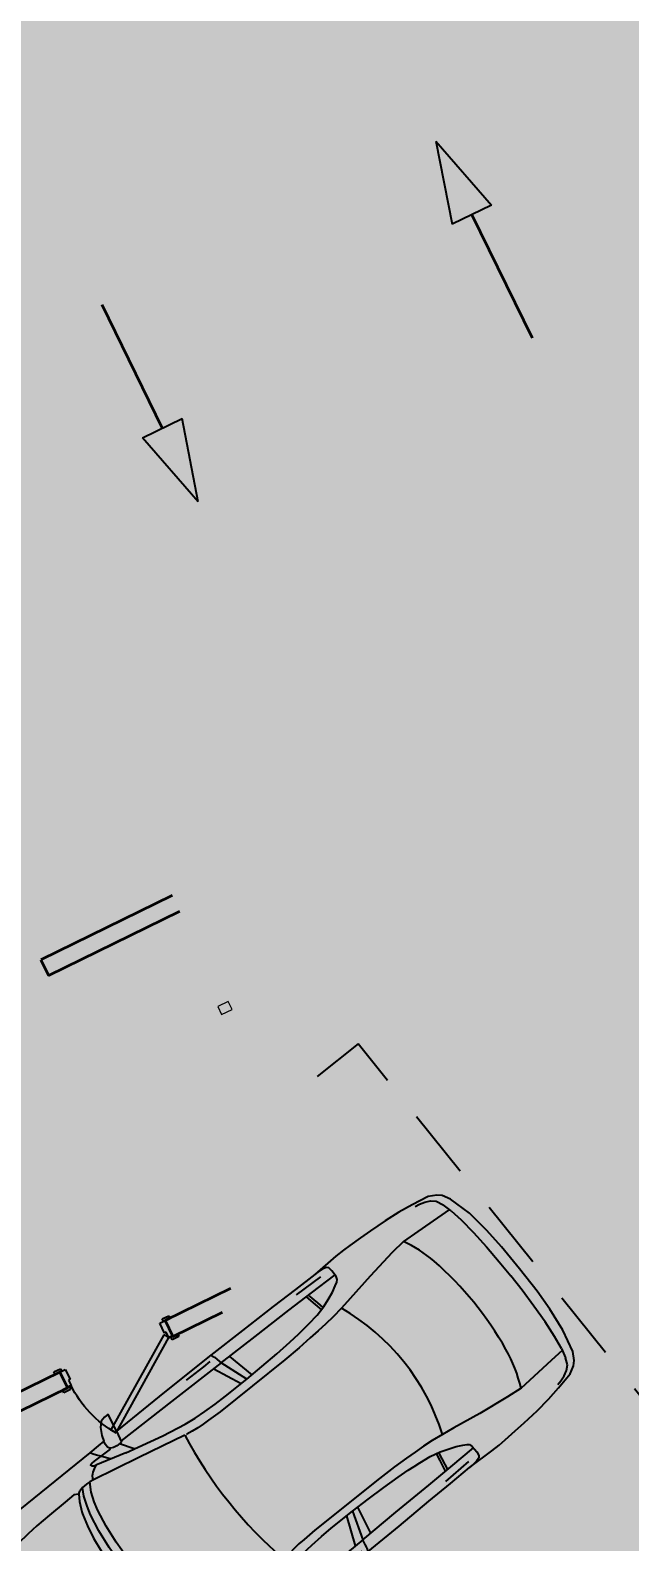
# Model space of a CAD drawing. Header units: metres. Extents: x 7511783 to 7512372, y 4692307 to 4692611.
# Drawn here: x 7511930.36 to 7511934.46, y 4692382.78 to 4692393.1 of the extents above; entities that cross this region are included whole.
import ezdxf

# ---------------------------------------------------------------- set-up
doc = ezdxf.new("R2010")
doc.units = ezdxf.units.M
doc.linetypes.add('Long Dashed', pattern=[793.7499761581423, 476.2499928474427, -317.4999833106997])
for name, color, linetype, lineweight, true_color in [('A - Fill Zone_Pen_No__102', 7, 'Continuous', 0, 0xcccccc), ('A - Fill Zone_Pen_No__176', 7, 'Continuous', 0, 0x93a0c6), ('A - Muret_Pen_No__102', 7, 'Continuous', 0, 0xcccccc), ('A -Polyline_Pen_No__48', 7, 'Continuous', 0, 0xa80f02), ('A -Polyline_Pen_No__8', 7, 'Continuous', 0, 0xa80f02)]:
    doc.layers.add(name, color=color, linetype=linetype, lineweight=lineweight, true_color=true_color)
for name, color, linetype, lineweight in [('A - Muret', 7, 'Continuous', 0), ('A - Muret_Pen_No__7', 7, 'Continuous', 0), ('A - Shtyllat', 7, 'Continuous', 0), ('A - Shtyllat_Pen_No__1', 7, 'Continuous', 0), ('A -Polyline', 7, 'Continuous', 0), ('A -Polyline_Pen_No__42', 8, 'Continuous', 0), ('ARCHICAD Doors_Pen_No__42', 8, 'Continuous', 0), ('bodrum 1 garazhat projekt', 7, 'Continuous', 0), ('garazhat-netw-amiri - b1', 20, 'Continuous', 0), ('Interior - Furniture _Pen_No__42', 8, 'Continuous', 0), ('nr riregjistrim', 1, 'Continuous', 0)]:
    doc.layers.add(name, color=color, linetype=linetype, lineweight=lineweight)
doc.styles.get("Standard").update_dxf_attribs({"font": 'arial.ttf'})

# ---------------------------------------------------------------- blocks, each defined once
blk = doc.blocks.new('Door 22')
at = {"layer": 'ARCHICAD Doors_Pen_No__42', "color": 8, "linetype": 'Continuous', "lineweight": 25}
for p, q in [((-260.3921784050518, 393.9747868736185), (-237.4491209510099, 426.7408686451782)), ((-237.4491209510099, 426.7408686451782), (371.9999999999999, 0)), ((349.0569425459581, -32.76608177155968), (-260.3921784050518, 393.9747868736185)), ((-387, 23.99999999999998), (-437, 23.99999999999998)), ((-437, 23.99999999999998), (-437, 4.99999999999999)), ((-437, 4.99999999999999), (-387, 4.99999999999999)), ((-400, 4.99999999999999), (-437.0000000000001, 4.99999999999999)), ((-400, 4.99999999999999), (-437.0000000000001, 4.99999999999999)), ((-375, 4.99999999999999), (-400, 4.99999999999999)), ((-400, 4.99999999999999), (-400, 0)), ((-400, 0), (-400, 4.99999999999999)), ((-400, 0), (-400, 4.99999999999999)), ((-400, 0), (-375, 0)), ((-372.0000000000001, 0), (-400, 0)), ((-400, 0), (-400, -115)), ((-400, -115), (-400, 0)), ((-400, -115), (-400, 0)), ((-387, 4.99999999999999), (-387, 23.99999999999998)), ((-375, 0), (-375, 4.99999999999999)), ((-372.0000000000001, -40), (-372.0000000000001, 0)), ((371.9999999999999, 0), (349.0569425459581, -32.76608177155968)), ((400, 0), (372.0000000000001, 0)), ((372.0000000000001, 0), (372.0000000000001, -40)), ((400, 4.99999999999999), (375, 4.99999999999999)), ((375, 4.99999999999999), (375, 0)), ((375, 0), (400, 0)), ((437, 23.99999999999998), (387, 23.99999999999998)), ((387, 23.99999999999998), (387, 4.99999999999999)), ((387, 4.99999999999999), (437, 4.99999999999999)), ((400, 0), (400, 4.99999999999999)), ((400, 0), (400, 4.99999999999999)), ((400, 0), (400, 4.99999999999999)), ((400, 4.99999999999999), (437.0000000000001, 4.99999999999999)), ((400, 4.99999999999999), (437.0000000000001, 4.99999999999999)), ((400, -115), (400, 0)), ((400, -115), (400, 0)), ((400, -115), (400, 0)), ((437, 4.99999999999999), (437, 23.99999999999998)), ((-360.0000000000001, -40), (-372.0000000000001, -40)), ((-360.0000000000001, -115), (-360.0000000000001, -40)), ((372.0000000000001, -40), (360.0000000000001, -40)), ((360.0000000000001, -40), (360.0000000000001, -115)), ((-387, -115), (-437, -115)), ((-437, -115), (-437, -134)), ((-400, -115), (-437.0000000000001, -115)), ((-400, -115), (-437.0000000000001, -115)), ((-437, -134), (-387, -134)), ((-400, -115), (-360.0000000000001, -115)), ((-387, -134), (-387, -115)), ((360.0000000000001, -115), (400, -115)), ((437, -115), (387, -115)), ((387, -115), (387, -134)), ((387, -134), (437, -134)), ((400, -115), (437.0000000000001, -115)), ((400, -115), (437.0000000000001, -115)), ((437, -134), (437, -115))]:
    blk.add_line(p, q, dxfattribs=at)
blk.add_arc((371.9999999999999, 0), 744, 145, 180, dxfattribs=at)
blk = doc.blocks.new('Wall_20', base_point=(999.9999999999982, -16800.83534970144))
at = {"layer": 'A - Muret_Pen_No__102', "linetype": 'Continuous', "lineweight": 0, "true_color": 0xcccccc}
for points in [[(999.9999999999982, -16920.83534970144), (3261.95097811315, -16920.83534970144), (3261.95097811315, -16800.83536996704), (999.9999999999982, -16800.83536996704)], [(4061.950966788256, -16800.83536996704), (4061.950966788256, -16920.83534970144), (4440.000020265594, -16920.83534970144), (4559.999999999995, -16800.83536996704)]]:
    blk.add_hatch(color=254, dxfattribs=at).paths.add_polyline_path(points)
at = {"layer": 'A - Muret_Pen_No__7', "color": 7, "linetype": 'Continuous', "lineweight": 35}
for p, q in [((3261.950970048401, -16800.83534970144), (3224.9509700484, -16800.83534970144)), ((3261.950970048401, -16800.83534970144), (3261.950970048401, -16915.83534970144)), ((4061.950970048401, -16800.83534970144), (4098.950970048401, -16800.83534970144)), ((4061.950970048401, -16800.83534970144), (4061.950970048401, -16915.83534970144)), ((3261.950970048401, -16920.83534970144), (3224.9509700484, -16920.83534970144)), ((3261.950970048401, -16915.83534970144), (3261.950970048401, -16920.83534970144)), ((4061.950970048401, -16915.83534970144), (4061.950970048401, -16920.83534970144)), ((4061.950970048401, -16920.83534970144), (4098.950970048401, -16920.83534970144))]:
    blk.add_line(p, q, dxfattribs=at)
at = {"layer": 'A - Muret_Pen_No__7', "color": 7, "linetype": 'Continuous', "lineweight": 35, "flags": 128}
for points in [[(3261.95097811315, -16800.83534970144), (999.9999999999982, -16800.83534970144)], [(4559.999999999995, -16800.83534970144), (4061.950966788255, -16800.83534970144)], [(999.9999999999982, -16920.83534970144), (3261.950960827786, -16920.83534970144)], [(4061.950977517101, -16920.83534970144), (4439.999999999995, -16920.83534970144)]]:
    blk.add_lwpolyline(points, dxfattribs=at)
at = {"layer": 'ARCHICAD Doors_Pen_No__42', "color": 8, "linetype": 'Continuous', "lineweight": 25, "xscale": -1, "zscale": 1000, "rotation": 180}
blk.add_blockref('Door 22', (3661.950970048401, -16915.83534970144), dxfattribs=at)
blk = doc.blocks.new('Wall_26', base_point=(-600.0000000000014, -11500.83965125988))
at = {"layer": 'A - Muret_Pen_No__102', "linetype": 'Continuous', "lineweight": 0, "true_color": 0xcccccc}
blk.add_hatch(color=254, dxfattribs=at).paths.add_polyline_path([(-600.0000000000014, -11500.83965125988), (-1600.000000000003, -11500.83965125988), (-1600.000000000003, -11620.83965125988), (-600.0000000000014, -11620.83965125988)])
at = {"layer": 'A - Muret_Pen_No__7', "color": 7, "linetype": 'Continuous', "lineweight": 35, "flags": 128}
for points in [[(-600.0000000000014, -11500.83965125988), (-1600.000000000003, -11500.83965125988)], [(-1600.000000000003, -11500.83965125988), (-1600.000000000003, -11620.83965125988)], [(-1600.000000000003, -11620.83965125988), (-600.0000000000014, -11620.83965125988)]]:
    blk.add_lwpolyline(points, dxfattribs=at)
blk = doc.blocks.new('Column_81', base_point=(990.0000000000013, 13829.91603487401))
at = {"layer": 'A - Shtyllat_Pen_No__1', "color": 7, "linetype": 'Continuous', "lineweight": 13, "flags": 128}
blk.add_lwpolyline([(950.0000000000013, 13859.91603487401), (950.0000000000013, 13799.91603487401), (1030.000000000001, 13799.91603487401), (1030.000000000001, 13859.91603487401)], close=True, dxfattribs=at)
blk = doc.blocks.new('Car 05 22')
at = {"layer": 'Interior - Furniture _Pen_No__42', "color": 8, "linetype": 'Continuous', "lineweight": 25}
for p, q in [((1961.117547741, 983.2211582230001), (1928.938242309, 983.2211582230001)), ((1928.938242309, 983.2211582230001), (1957.843908175, 858.0544967500001)), ((1996.903176747, 974.9060932166), (1961.117547741, 983.2211582230001)), ((2026.89661068, 945.007687052), (1996.903176747, 974.9060932166)), ((2054.5732194, 897.577022836), (2026.89661068, 945.007687052)), ((-372.3345973750002, 830.2299334650002), (-483.1389679684001, 817.2581826864)), ((-251.752794228, 841.0437339470001), (-372.3345973750002, 830.2299334650002)), ((-168.2198443133, 844.6061713611999), (-251.752794228, 841.0437339470001)), ((-78.35772569479998, 850.6357850930001), (-168.2198443133, 844.6061713611999)), ((-24.036324899, 852.2918850640001), (-78.35772569479998, 850.6357850930001)), ((40.3182760438, 852.333685063), (-24.036324899, 852.2918850640001)), ((230.8030912739, 845.5192631063), (40.3182760438, 852.333685063)), ((129.0398444, 820.468777931), (138.8862428820001, 832.3883788069999)), ((138.8862428820001, 832.3883788069999), (165.168377873, 840.2758852750001)), ((165.168377873, 840.2758852750001), (194.733578306, 844.324685204)), ((194.733578306, 844.324685204), (230.803091274, 845.519263106)), ((400.0158099590001, 847.5968063790001), (230.8030912739, 845.5192631063)), ((590.7241636140001, 851.6786068920002), (400.0158099590001, 847.5968063790001)), ((856.5325990199999, 856.1697074550001), (590.7241636140001, 851.6786068920002)), ((1129.8609284, 858.5331077519999), (856.5325990199999, 856.1697074550001)), ((1119.51383092, 833.267204581), (1115.14443198, 808.9482015290001)), ((1120.16623076, 836.3248049650001), (1119.51383092, 833.267204581)), ((1120.69723063, 838.160005195), (1120.16623076, 836.3248049650001)), ((1129.8609284, 858.5331077519999), (1120.69723063, 838.160005195)), ((1536.1071561, 860.3802508980001), (1129.8609284, 858.5331077519999)), ((1162.63563846, 830.4777734580001), (1220.13025657, 829.0713745190002)), ((1220.13025657, 829.0713745190002), (1369.65750367, 831.4890726950001)), ((1957.843908175, 858.0544967500001), (1536.1071561, 860.3802508980001)), ((1957.84390817, 858.0544967500001), (1977.22141076, 777.427813481)), ((2067.91700908, 857.6794056350002), (2054.5732194, 897.577022836)), ((2119.91703998, 857.4374531180001), (2067.91700908, 857.6794056350002)), ((2075.28112592, 835.6608695470001), (2067.91700908, 857.6794056350002)), ((2075.2191259, 809.398389361), (2075.28112592, 835.6608695470001)), ((2193.165590015, 856.4504063259001), (2119.91703998, 857.4374531180001)), ((2166.81146925, 813.8145374840001), (2182.27381684, 834.0818412380002)), ((2182.27381684, 834.0818412380002), (2193.16559002, 856.4504063260001)), ((2808.01466132, 852.5547640039999), (2193.165590015, 856.4504063259001)), ((2855.7113639, 852.6327640009999), (2808.01466132, 852.5547640039999)), ((2808.01466132, 852.5547640039999), (2876.86636504, 843.3172643940001)), ((2891.44016583, 852.528764005), (2855.7113639, 852.6327640009999)), ((2876.86636504, 843.3172643940001), (2954.16376923, 813.731165643)), ((2922.51356751, 852.0343640259999), (2891.44016583, 852.528764005)), ((2904.11849592, 832.8863289209999), (2905.06820589, 832.837990116)), ((2945.17226874, 849.4061641369999), (2922.51356751, 852.0343640259999)), ((2989.61447115, 839.6482645490003), (2945.17226874, 849.4061641369999)), ((3013.55027244, 833.064864827), (2989.61447115, 839.6482645490003)), ((3154.26138006, 782.5577669589999), (3013.55027244, 833.064864827)), ((-757.6903274910002, 747.022066986), (-784.8200333720001, 721.8124613509999)), ((-706.3378894982, 775.7872218095), (-757.6903274910002, 747.022066986)), ((-701.0941271610001, 743.2591195180001), (-729.425104913, 716.3992494200002)), ((-585.227090103, 801.027979058), (-706.3378894982, 775.7872218095)), ((-664.8727541800001, 760.961322365), (-701.0941271610001, 743.2591195180001)), ((-626.571782751, 772.4860242179999), (-664.8727541800001, 760.961322365)), ((-594.8871138119998, 778.489558035), (-626.571782751, 772.4860242179999)), ((-483.1389679684001, 817.2581826864), (-585.227090103, 801.027979058)), ((124.560977278, 791.396786131), (129.0398444, 820.468777931)), ((125.693926866, 743.8968737240001), (124.560977278, 791.396786131)), ((327.3887276080001, 761.9208956260001), (125.394377448, 756.455747737)), ((132.4291391170001, 722.8048827370001), (125.693926866, 743.8968737240001)), ((146.670770152, 710.6062742990001), (132.4291391170001, 722.8048827370001)), ((210.873013229, 809.231738788), (418.0703055720001, 816.1926024380002)), ((521.950780327, 764.672895972), (327.3887276080001, 761.9208956260001)), ((355.2943663540001, 762.315609428), (339.1227247570001, 683.1192857359999)), ((373.4006373970001, 762.571715197), (357.2289958010001, 683.375391506)), ((813.6270094460001, 769.327996556), (521.950780327, 764.672895972)), ((1108.59023357, 773.98329714), (813.6270094460001, 769.327996556)), ((1036.25651944, 772.8416796290002), (996.5002997029999, 578.7916468290002)), ((1041.96657906, 578.0240872360001), (1107.56627095, 773.967136299)), ((1173.32542975, 774.8950612010001), (1090.33970038, 577.8925306800002)), ((1115.14443198, 808.9482015290001), (1108.59023357, 773.98329714)), ((1108.59023357, 773.98329714), (1537.61805657, 780.0259473990001)), ((1537.61805657, 780.0256115210001), (1974.99295641, 786.0764425990001)), ((1939.15395607, 686.22492547), (1995.917261, 777.427813481)), ((1977.22141076, 777.427813481), (2019.59119012, 777.427813481)), ((2000.39650233, 701.5917706940002), (2213.53100788, 762.9814866290001)), ((2019.59119012, 777.427813481), (2044.48611622, 783.069509224)), ((2044.48611622, 783.069509224), (2063.35562216, 792.2740022800001)), ((2063.35562216, 792.2740022800001), (2070.42572439, 799.8521965630001)), ((2068.68333559, 787.696981005), (2065.39356605, 794.4584027669999)), ((2068.68333559, 787.696981005), (2148.02030692, 790.4828861469999)), ((2070.42572439, 799.8521965630001), (2075.2191259, 809.398389361)), ((2106.51930118, 732.1586113790001), (2148.02030692, 790.4828861469999)), ((2148.02030692, 790.4828861469999), (2166.81146925, 813.8145374840001)), ((2148.02030692, 790.4828861469999), (2205.61920777, 792.204186117)), ((2205.61920777, 792.204186117), (2227.21980808, 791.0038861380001)), ((2226.59190807, 769.8777067159999), (2213.53100788, 762.9814866290001)), ((2213.53100788, 762.9814866290001), (2238.34670825, 752.240186817)), ((2234.36910819, 773.9630864369999), (2226.59190807, 769.8828865080001)), ((2227.21980808, 791.0038861380001), (2232.61990816, 790.0299861550001)), ((2232.61990816, 790.0299861550001), (2237.93539134, 787.287122525)), ((2238.46067648, 776.864360243), (2234.36910819, 773.9630864369999)), ((2240.81890828, 784.0391862600001), (2237.93539134, 787.287122525)), ((2238.34670825, 752.240186817), (2258.53170854, 739.7174870370001)), ((2238.46067648, 776.864360243), (2240.85090828, 780.520986322)), ((2240.85090828, 780.520986322), (2240.81890828, 784.0391862600001)), ((2258.53170854, 739.7174870370001), (2269.0398087, 731.086787188)), ((2269.0398087, 731.086787188), (2278.83550884, 721.9650873480001)), ((2954.16376923, 813.731165643), (3075.78877375, 774.6896785450001)), ((3022.47491973, 758.305686711), (3023.66221975, 762.4851866380001)), ((3024.49924208, 753.7186598590001), (3022.47491973, 758.305686711)), ((3023.66221975, 762.4851866380001), (3034.64521991, 765.0503865930001)), ((3037.91041996, 743.452886971), (3024.49924208, 753.7186598590001)), ((3034.64521991, 765.0503865930001), (3046.93432009, 763.817386614)), ((3050.61522015, 730.6688871950001), (3037.91041996, 743.452886971)), ((3046.93432009, 763.817386614), (3060.9451203, 762.9292866300001)), ((3064.50712035, 714.6457874760001), (3050.61522015, 730.6688871950001)), ((3060.9451203, 762.9292866300001), (3089.85712072, 757.3861867269999)), ((3100.48402088, 763.1120866269999), (3075.78877375, 774.6896785450001)), ((3089.85712072, 757.3861867269999), (3108.43932099, 751.4304868319999)), ((3114.13862108, 753.311186799), (3100.48402088, 763.1120866269999)), ((3108.43932099, 751.4304868319999), (3122.8656212, 746.435986919)), ((3122.8656212, 746.435986919), (3114.13862108, 753.311186799)), ((3170.0706946, 726.5554905960001), (3122.8656212, 746.435986919)), ((3235.883818752, 747.6101556219), (3154.26138006, 782.5577669589999)), ((3211.69204952, 701.0151137130001), (3170.0706946, 726.5554905960001)), ((3269.07948628, 728.3294692490001), (3235.883818752, 747.6101556219)), ((3298.56678787, 705.6390702070001), (3269.07948628, 728.3294692490001)), ((-815.0478655078001, 667.7598955197003), (-855.0523550635, 511.0116477078998)), ((-784.8200333720001, 721.8124613509999), (-815.0478655078001, 667.7598955197003)), ((-768.27197925, 602.2788720830002), (-750.5770825730001, 669.7773949330001)), ((-764.3441764490001, 617.261773195), (-665.7281459970001, 623.9546285630003)), ((-729.425104913, 716.3992494200002), (-750.5770825730001, 669.7773949330001)), ((-665.7281459970001, 623.9546285630003), (-500.877431885, 634.180288886)), ((-500.877431885, 634.180288886), (-383.0238853850001, 641.9613403830001)), ((-383.0238853850001, 641.9613403830001), (-274.2208861730001, 631.3184000780001)), ((-274.2208861730001, 631.3184000780001), (-56.40485420300001, 600.536895199)), ((171.252864179, 696.6287725440002), (146.670770152, 710.6062742990001)), ((212.566754139, 676.5412700230003), (171.252864179, 696.6287725440002)), ((266.3151410770001, 654.566867265), (212.566754139, 676.5412700230003)), ((319.490328155, 636.426864989), (266.3151410770001, 654.566867265)), ((392.7088835140001, 617.8124267930001), (319.490328155, 636.426864989)), ((339.1227247570001, 683.1192857359999), (329.5580559370001, 633.867334886)), ((357.2289958010001, 683.375391506), (346.76505809, 629.492778784)), ((1730.35620914, 633.8338533080002), (1562.00595611, 600.5964783840001)), ((2000.39650233, 701.5917706940002), (1730.35620914, 633.8338533080002)), ((1779.61280153, 581.7538898049999), (1952.84760406, 621.338789111)), ((1952.84760406, 621.338789111), (2122.04550654, 659.9572884350001)), ((2122.04550654, 659.9572884350001), (2293.79610906, 697.650987774)), ((2278.83550884, 721.9650873480001), (2293.79610906, 697.650987774)), ((2293.79610906, 697.650987774), (2317.1870094, 700.7385877199999)), ((2293.79610906, 697.6386630720001), (2293.79610906, 697.650987774)), ((2317.1870094, 700.7385877199999), (2345.74280982, 702.7498876850002)), ((2355.13419975, 639.912801441), (2317.1870094, 700.7385877199999)), ((2345.74280982, 702.7498876850002), (2378.92931031, 702.0184876970001)), ((2379.77420337, 575.387091212), (2355.13301598, 639.9159014410001)), ((2410.10490185, 649.1086815510001), (2378.92931031, 702.0184876970001)), ((2378.92931031, 702.0184876970001), (2410.57231077, 694.202887834)), ((2436.02871163, 583.2244924540001), (2410.10490185, 649.1086815510001)), ((2410.57231077, 694.202887834), (2410.58631694, 694.1782473540002)), ((2428.73881104, 681.706188053), (2410.57231077, 694.202887834)), ((2428.73881104, 681.706188053), (2457.25830016, 700.0355353230001)), ((2428.77597173, 681.7007453250001), (2428.73881104, 681.706188053)), ((2428.77597173, 681.7007453250001), (2456.66545813, 639.8418234830003)), ((2456.66545813, 639.8418234830003), (2487.23639187, 574.2621729599999)), ((2457.25830016, 700.0355353230001), (2535.4819126, 697.9905877680001)), ((2535.4226126, 697.9916562040003), (2673.21491462, 695.5089878119999)), ((2535.46586986, 697.9894090810001), (2535.4819126, 697.988971943)), ((2673.21491462, 695.5089878119999), (2787.200816290001, 691.4809878819999)), ((2787.200816290001, 691.4809878819999), (2868.41581748, 687.223087957)), ((2868.39588233, 687.2248867100001), (2959.72331881, 678.984388101)), ((2959.72331881, 678.984388101), (2868.41581748, 687.1969879569999)), ((2959.72331881, 678.984388101), (3047.2313201, 666.2002883250001)), ((3047.20992906, 666.2041971140002), (3100.00912087, 656.556188494)), ((3076.97452053, 697.807687771), (3064.50712035, 714.6457874760001)), ((3100.00912087, 656.556188494), (3076.97452053, 697.807687771)), ((3152.92075342, 553.873393456), (3100.00912087, 656.556188494)), ((3254.25934432, 663.1775183300001), (3211.69204952, 701.0151137130001)), ((3301.86726379, 602.8090087200001), (3254.25934432, 663.1775183300001)), ((3337.33388997, 663.380671991), (3298.56678787, 705.6390702070001)), ((3374.49419199, 603.583974516), (3337.33388997, 663.380671991)), ((-768.27197925, 602.2788720830002), (-782.764796709, 510.0106247469999)), ((-56.40485420300001, 600.536895199), (145.941775497, 566.5900898169999)), ((145.941775497, 566.5900898169999), (233.261172115, 552.312592089)), ((233.261172115, 552.312592089), (315.3092800730001, 541.359190513)), ((315.2936019620001, 541.3606176840001), (384.2945810830001, 535.0794906230002)), ((384.2815104790001, 535.0803623180001), (454.174320738, 530.4191213629999)), ((474.8166917820001, 607.105387857), (392.7088835140001, 617.8124267930001)), ((454.170282107, 530.4193907049998), (526.242583163, 526.2868907769998)), ((521.3449804749999, 601.6186871690002), (474.8166917820001, 607.105387857)), ((569.993568652, 596.838186569), (521.3449804749999, 601.6186871690002)), ((526.2331313149999, 526.287307384), (627.7018846490002, 521.814890855)), ((652.59274858, 590.9845858339999), (569.993568652, 596.838186569)), ((627.6985462070002, 521.8149872519999), (756.75876515, 518.0884218199999)), ((772.8388193580001, 584.9903850819999), (652.59274858, 590.9845858339999)), ((756.75876515, 518.0884218199999), (1322.62824821, 518.052230308)), ((907.266686691, 580.298084493), (772.8388193580001, 584.9903850819999)), ((1041.96657906, 578.0240872360001), (907.266686691, 580.298084493)), ((1227.79815085, 577.518695794), (1041.96657906, 578.0240872360001)), ((1316.09897866, 580.475793563), (1227.79815085, 577.518695794)), ((1403.02450604, 584.4121905939999), (1316.09897866, 580.475793563)), ((1322.62824821, 518.052230308), (1420.49779626, 521.6528908580001)), ((1483.8761315, 590.1361862749999), (1403.02450604, 584.4121905939999)), ((1420.49066257, 521.652523245), (1466.64156934, 524.030772681)), ((1466.62639694, 524.029990817), (1510.87647584, 527.594696836)), ((1562.00595611, 600.5964783840001), (1483.8761315, 590.1361862749999)), ((1510.85529759, 527.5929907539999), (1554.25309822, 533.0576906580002)), ((1554.25309822, 533.0576906580002), (1596.82961355, 540.969674969)), ((1597.28918852, 541.1774857889999), (1596.65116701, 540.8889849259999)), ((1610.72419049, 544.0665862469999), (1779.61280153, 581.7538898049999)), ((2397.33410595, 514.2584815219999), (2379.77250853, 575.3929912130001)), ((2453.63941421, 521.616582688), (2436.02871163, 583.2244924540001)), ((2477.61661773, 401.0764635800001), (2453.63941421, 521.616582688)), ((2487.23639187, 574.2621729599999), (2491.79934275, 562.0052962960002)), ((2491.79994982, 562.0052962960002), (2517.90263133, 477.034766618)), ((3189.62073735, 475.569766106), (3152.92075342, 553.873393456)), ((3301.86726379, 602.8090087200001), (3346.01551313, 501.42179807)), ((3418.40079436, 512.743978351), (3374.49419199, 603.583974516)), ((-855.0523550635, 511.0116477078998), (-874.6778528530002, 344.9579771100001)), ((-782.7621654889999, 510.0273763590001), (-794.5333543099999, 390.6265818930001)), ((2419.31580918, 395.73626267), (2397.33316008, 514.2635815229999)), ((2517.90263133, 477.034766618), (2537.54372273, 384.081034151)), ((3199.39883308, 466.7584630290001), (3189.62073735, 475.569766106)), ((3220.69886845, 454.3885401880001), (3199.39883308, 466.7584630290001)), ((3256.10680826, 439.241753418), (3220.67662376, 454.401458713)), ((3288.39019413, 425.101248479), (3256.10680826, 439.241753418)), ((3319.36158057, 408.4128426500001), (3288.39019413, 425.101248479)), ((3346.01551313, 501.42179807), (3374.29746586, 419.557472908)), ((3391.09039087, 344.247647689), (3374.29746586, 419.557472908)), ((3457.47689648, 393.098483403), (3418.40079436, 512.743978351)), ((-874.6778528530002, 344.9579771100001), (-882.9440546450002, 194.680643518)), ((-794.5333543099999, 390.6265818930001), (-802.432846809, 258.715288008)), ((2433.73206705, 266.091642182), (2419.31580918, 395.73626267)), ((2493.88922012, 269.050242651), (2477.61661773, 401.0764635800001)), ((2537.54372273, 384.081034151), (2551.45611664, 285.6281997640001)), ((3353.46269085, 384.251283776), (3319.36158057, 408.4128426500001)), ((3321.23357975, 370.497229407), (3320.99727986, 362.132926485)), ((3320.99727986, 362.132926485), (3338.31527228, 276.8564967000001)), ((3324.65427826, 377.297531782), (3321.23357975, 370.497229407)), ((3328.30797666, 379.591332583), (3324.65427826, 377.297531782)), ((3338.46837221, 379.452332535), (3328.30797666, 379.591332583)), ((3363.6407612, 357.8117249760001), (3338.46837221, 379.452332535)), ((3377.18239213, 359.973484801), (3353.46269085, 384.251283776)), ((3396.66521323, 315.8049103040001), (3363.6407612, 357.8117249760001)), ((3391.09039087, 344.247647689), (3377.18239213, 359.973484801)), ((3408.0703938, 289.3779877820002), (3396.66521323, 315.8049103040001)), ((3468.34279707, 330.9338860280001), (3457.47689648, 393.098483403)), ((3474.4914974, 263.721088865), (3468.34279707, 330.9338860280001)), ((-802.432846809, 258.715288008), (-806.813142649, 124.936494209)), ((2441.61713002, 131.955220918), (2433.73181129, 266.093942182)), ((2503.10292147, 133.173421111), (2493.88922012, 269.050242651)), ((2551.45611664, 285.6281997640001), (2559.71041303, 193.693567653)), ((3338.31527228, 276.8564967000001), (3351.88296634, 172.661960307)), ((3408.0703938, 289.3779877820002), (3413.77629411, 267.259988716)), ((3413.77548775, 267.2641933500001), (3418.45445829, 242.866384828)), ((3418.45219437, 242.878189745), (3424.04489467, 200.723791525)), ((3478.33319761, 199.9171915590001), (3474.4914974, 263.721088865)), ((-882.9440546450002, 194.680643518), (-885.376707689, 0)), ((-806.813142649, 124.936494209), (-808.0470753050001, 0)), ((2444.0197128, -0.02730000432770001), (2441.61701245, 131.957220918)), ((2506.01959488, -3.859767548100002e-13), (2503.10292147, 133.173421111)), ((2559.71041303, 193.693567653), (2564.38081099, 101.185635342)), ((3351.88296634, 172.661960307), (3358.34376351, 75.87012649980001)), ((3424.04489467, 200.723791525), (3427.72848251, 152.023715234)), ((3432.36383112, 39.98011396419999), (3427.72848251, 152.023715234)), ((3479.35651311, 164.9481933352), (3478.33319761, 199.9171915590001)), ((3489.51959821, 164.9481933352), (3479.35651311, 164.9481933352)), ((3489.51959821, -164.9481933352), (3489.51959821, 164.9481933352)), ((-885.376707689, 0), (-882.9440546450002, -194.680643518)), ((-806.813142649, -124.936494209), (-808.0470753050001, 1.476718538480001e-13)), ((2444.0197128, 0.02730000432710001), (2441.61701245, -131.957220918)), ((2564.38081099, 101.185635342), (2566.01761027, -0.006100002130650002)), ((2564.38081099, -101.185635342), (2566.01761027, 0.006100002129970001)), ((3353.95786543, 27.8932505984), (3358.34376351, 75.87012649980001)), ((3353.95786543, 27.8932505984), (3353.95786543, -0.7649002671629999)), ((3353.95786543, -27.8932505984), (3353.95786543, 0.7649002671619999)), ((3370.89075802, 11.7411041009), (3370.32315827, -0.7649002671629999)), ((3370.89075802, -11.7411041009), (3370.32315827, 0.7649002671619999)), ((3372.49235732, 23.6550082622), (3370.89075802, 11.7411041009)), ((3376.26728506, 38.993950924), (3372.49235732, 23.6550082622)), ((3381.98685317, 46.5714162664), (3376.26728506, 38.993950924)), ((3386.21005132, 48.3522168884), (3381.98685317, 46.5714162664)), ((3386.21005132, 48.3522168884), (3394.28954778, 48.3522168884)), ((3398.51284593, 46.5714162664), (3394.28954778, 48.3522168884)), ((3404.23226311, 38.99375151340001), (3398.51284593, 46.5714162664)), ((3404.23226311, 38.99375151340001), (3408.00714178, 23.6550082622)), ((3408.00714178, 23.6550082622), (3409.76654101, 8.055102813469999)), ((3409.76654101, 8.055102813469999), (3409.76654101, -4.961309141290002e-13)), ((3431.76949509, 57.3729975776), (3431.76949509, 56.7710829698)), ((3432.04453126, -0.0109000038072), (3432.36383112, 39.98011396419999)), ((3432.04453126, 0.0109000038063), (3432.36383112, -39.98011396419999)), ((2506.01959488, -2.780368116010001e-13), (2503.10292147, -133.173421111)), ((2559.71041303, -193.693567653), (2564.38081099, -101.185635342)), ((3351.88296634, -172.661960307), (3358.34376351, -75.87012649980001)), ((3353.95786543, -27.8932505984), (3358.34376351, -75.87012649980001)), ((3372.49235732, -23.6550082622), (3370.89075802, -11.7411041009)), ((3376.26728506, -38.993950924), (3372.49235732, -23.6550082622)), ((3381.98685317, -46.5714162664), (3376.26728506, -38.993950924)), ((3386.21005132, -48.3522168884), (3381.98685317, -46.5714162664)), ((3386.21005132, -48.3522168884), (3394.28954778, -48.3522168884)), ((3398.51284593, -46.5714162664), (3394.28954778, -48.3522168884)), ((3404.23226311, -38.99375151340001), (3398.51284593, -46.5714162664)), ((3404.23226311, -38.99375151340001), (3408.00714178, -23.6550082622)), ((3408.00714178, -23.6550082622), (3409.76654101, -8.055102813469999)), ((3409.76654101, -8.055102813469999), (3409.76654101, -3.892295027780001e-13)), ((3432.36383112, -39.98011396419999), (3427.72848251, -152.023715234)), ((3431.76949509, -57.3729975776), (3431.76949509, -56.7710829698)), ((-882.9440546450002, -194.680643518), (-874.6778528530002, -344.9579771100001)), ((-802.432846809, -258.715288008), (-806.813142649, -124.936494209)), ((2441.61713002, -131.955220918), (2433.73181129, -266.093942182)), ((2503.10292147, -133.173421111), (2493.88922012, -269.050242651)), ((2551.45611664, -285.6281997640001), (2559.71041303, -193.693567653)), ((3338.31527228, -276.8564967000001), (3351.88296634, -172.661960307)), ((3418.45219437, -242.878189745), (3424.04489467, -200.723791525)), ((3424.04489467, -200.723791525), (3427.72848251, -152.023715234)), ((3474.4914974, -263.721088865), (3478.33319761, -199.9171915590001)), ((3478.33319761, -199.9171915590001), (3479.35651311, -164.9481933352)), ((3479.35651311, -164.9481933352), (3489.51959821, -164.9481933352)), ((-794.5333543099999, -390.6265818930001), (-802.432846809, -258.715288008)), ((2433.73206705, -266.091642182), (2419.31580918, -395.73626267)), ((2493.88922012, -269.050242651), (2477.61661773, -401.0764635800001)), ((2537.54372273, -384.081034151), (2551.45611664, -285.6281997640001)), ((3320.99727986, -362.132926485), (3338.31527228, -276.8564967000001)), ((3408.0703938, -289.3779877820002), (3396.66521323, -315.8049103040001)), ((3408.0703938, -289.3779877820002), (3413.77629411, -267.259988716)), ((3413.77548775, -267.2641933500001), (3418.45445829, -242.866384828)), ((3468.34279707, -330.9338860280001), (3474.4914974, -263.721088865)), ((-874.6778528530002, -344.9579771100001), (-855.0523550635, -511.0116477078998)), ((-782.7621654889999, -510.0273763590001), (-794.5333543099999, -390.6265818930001)), ((2419.31580918, -395.73626267), (2397.33316008, -514.2635815229999)), ((2477.61661773, -401.0764635800001), (2453.63941421, -521.616582688)), ((2517.90263133, -477.034766618), (2537.54372273, -384.081034151)), ((3319.36158057, -408.4128426500001), (3288.39019413, -425.101248479)), ((3353.46269085, -384.251283776), (3319.36158057, -408.4128426500001)), ((3321.23357975, -370.497229407), (3320.99727986, -362.132926485)), ((3324.65427826, -377.297531782), (3321.23357975, -370.497229407)), ((3328.30797666, -379.591332583), (3324.65427826, -377.297531782)), ((3338.46837221, -379.452332535), (3328.30797666, -379.591332583)), ((3363.6407612, -357.8117249760001), (3338.46837221, -379.452332535)), ((3377.18239213, -359.973484801), (3353.46269085, -384.251283776)), ((3396.66521323, -315.8049103040001), (3363.6407612, -357.8117249760001)), ((3391.09039087, -344.247647689), (3374.29746586, -419.557472908)), ((3391.09039087, -344.247647689), (3377.18239213, -359.973484801)), ((3418.40079436, -512.743978351), (3457.47689648, -393.098483403)), ((3457.47689648, -393.098483403), (3468.34279707, -330.9338860280001)), ((-855.0523550635, -511.0116477078998), (-815.0478655078001, -667.7598955197003)), ((-768.27197925, -602.2788720830002), (-782.764796709, -510.0106247469999)), ((2397.33410595, -514.2584815219999), (2379.77250853, -575.3929912130001)), ((2491.79994982, -562.0052962960002), (2517.90263133, -477.034766618)), ((3189.62073735, -475.569766106), (3152.92075342, -553.873393456)), ((3199.39883308, -466.7584630290001), (3189.62073735, -475.569766106)), ((3220.69886845, -454.3885401880001), (3199.39883308, -466.7584630290001)), ((3256.10680826, -439.241753418), (3220.67662376, -454.401458713)), ((3288.39019413, -425.101248479), (3256.10680826, -439.241753418)), ((3301.86726379, -602.8090087200001), (3346.01551313, -501.42179807)), ((3346.01551313, -501.42179807), (3374.29746586, -419.557472908)), ((3374.49419199, -603.583974516), (3418.40079436, -512.743978351)), ((-768.27197925, -602.2788720830002), (-750.5770825730001, -669.7773949330001)), ((-764.3441764490001, -617.261773195), (-665.7281459970001, -623.9546285630003)), ((-274.2208861730001, -631.3184000780001), (-56.40485420300001, -600.536895199)), ((-56.40485420300001, -600.536895199), (145.941775497, -566.5900898169999)), ((145.941775497, -566.5900898169999), (233.261172115, -552.312592089)), ((233.261172115, -552.312592089), (315.3092800730001, -541.359190513)), ((315.2936019620001, -541.3606176840001), (384.2945810830001, -535.0794906230002)), ((392.7088835140001, -617.8124267930001), (319.490328155, -636.426864989)), ((384.2815104790001, -535.0803623180001), (454.174320738, -530.4191213629999)), ((474.8166917820001, -607.105387857), (392.7088835140001, -617.8124267930001)), ((454.170282107, -530.4193907049998), (526.242583163, -526.2868907769998)), ((521.3449804749999, -601.6186871690002), (474.8166917820001, -607.105387857)), ((569.993568652, -596.838186569), (521.3449804749999, -601.6186871690002)), ((526.2331313149999, -526.287307384), (627.7018846490002, -521.814890855)), ((652.59274858, -590.9845858339999), (569.993568652, -596.838186569)), ((627.6985462070002, -521.8149872519999), (756.75876515, -518.0884218199999)), ((772.8388193580001, -584.9903850819999), (652.59274858, -590.9845858339999)), ((756.75876515, -518.0884218199999), (1322.62824821, -518.052230308)), ((907.266686691, -580.298084493), (772.8388193580001, -584.9903850819999)), ((1041.96657906, -578.0240872360001), (907.266686691, -580.298084493)), ((1036.25651944, -772.8416796290002), (996.5002997029999, -578.7916468290002)), ((1227.79815085, -577.518695794), (1041.96657906, -578.0240872360001)), ((1041.96657906, -578.0240872360001), (1107.56627095, -773.967136299)), ((1173.32542975, -774.8950612010001), (1090.33970038, -577.8925306800002)), ((1316.09897866, -580.475793563), (1227.79815085, -577.518695794)), ((1403.02450604, -584.4121905939999), (1316.09897866, -580.475793563)), ((1322.62824821, -518.052230308), (1420.49779626, -521.6528908580001)), ((1483.8761315, -590.1361862749999), (1403.02450604, -584.4121905939999)), ((1420.49066257, -521.652523245), (1466.64156934, -524.030772681)), ((1466.62639694, -524.029990817), (1510.87647584, -527.594696836)), ((1562.00595611, -600.5964783840001), (1483.8761315, -590.1361862749999)), ((1510.85529759, -527.5929907539999), (1554.25309822, -533.0576906580002)), ((1554.25309822, -533.0576906580002), (1596.82961355, -540.969674969)), ((1730.35620914, -633.8338533080002), (1562.00595611, -600.5964783840001)), ((1597.28918852, -541.1774857889999), (1596.65116701, -540.8889849259999)), ((1610.72419049, -544.0665862469999), (1779.61280153, -581.7538898049999)), ((1779.61280153, -581.7538898049999), (1952.84760406, -621.338789111)), ((2379.77420337, -575.387091212), (2355.13301598, -639.9159014410001)), ((2436.02871163, -583.2244924540001), (2410.10490185, -649.1086815510001)), ((2453.63941421, -521.616582688), (2436.02871163, -583.2244924540001)), ((2456.66545813, -639.8418234830003), (2487.23639187, -574.2621729599999)), ((2487.23639187, -574.2621729599999), (2491.79934275, -562.0052962960002)), ((3152.92075342, -553.873393456), (3100.00912087, -656.556188494)), ((3301.86726379, -602.8090087200001), (3254.25934432, -663.1775183300001)), ((3337.33388997, -663.380671991), (3374.49419199, -603.583974516)), ((-815.0478655078001, -667.7598955197003), (-784.8200333720001, -721.8124613509999)), ((-784.8200333720001, -721.8124613509999), (-757.6903274910002, -747.022066986)), ((-729.425104913, -716.3992494200002), (-750.5770825730001, -669.7773949330001)), ((-701.0941271610001, -743.2591195180001), (-729.425104913, -716.3992494200002)), ((-665.7281459970001, -623.9546285630003), (-500.877431885, -634.180288886)), ((-500.877431885, -634.180288886), (-383.0238853850001, -641.9613403830001)), ((-383.0238853850001, -641.9613403830001), (-274.2208861730001, -631.3184000780001)), ((146.670770152, -710.6062742990001), (132.4291391170001, -722.8048827370001)), ((171.252864179, -696.6287725440002), (146.670770152, -710.6062742990001)), ((212.566754139, -676.5412700230003), (171.252864179, -696.6287725440002)), ((266.3151410770001, -654.566867265), (212.566754139, -676.5412700230003)), ((319.490328155, -636.426864989), (266.3151410770001, -654.566867265)), ((339.1227247570001, -683.1192857359999), (329.5580559370001, -633.867334886)), ((355.2943663540001, -762.315609428), (339.1227247570001, -683.1192857359999)), ((357.2289958010001, -683.375391506), (346.76505809, -629.492778784)), ((373.4006373970001, -762.571715197), (357.2289958010001, -683.375391506)), ((2000.39650233, -701.5917706940002), (1730.35620914, -633.8338533080002)), ((1939.15395607, -686.22492547), (1995.917261, -777.427813481)), ((1952.84760406, -621.338789111), (2122.04550654, -659.9572884350001)), ((2000.39650233, -701.5917706940002), (2213.53100788, -762.9814866290001)), ((2122.04550654, -659.9572884350001), (2293.79610906, -697.650987774)), ((2269.0398087, -731.086787188), (2278.83550884, -721.9650873480001)), ((2278.83550884, -721.9650873480001), (2293.79610906, -697.650987774)), ((2293.79610906, -697.6386630720001), (2293.79610906, -697.650987774)), ((2293.79610906, -697.650987774), (2317.1870094, -700.7385877199999)), ((2355.13419975, -639.912801441), (2317.1870094, -700.7385877199999)), ((2317.1870094, -700.7385877199999), (2345.74280982, -702.7498876850002)), ((2345.74280982, -702.7498876850002), (2378.92931031, -702.0184876970001)), ((2410.10490185, -649.1086815510001), (2378.92931031, -702.0184876970001)), ((2378.92931031, -702.0184876970001), (2410.57231077, -694.202887834)), ((2428.73881104, -681.706188053), (2410.57231077, -694.202887834)), ((2410.57231077, -694.202887834), (2410.58631694, -694.1782473540002)), ((2428.77597173, -681.7007453250001), (2428.73881104, -681.706188053)), ((2428.73881104, -681.706188053), (2457.25830016, -700.0355353230001)), ((2428.77597173, -681.7007453250001), (2456.66545813, -639.8418234830003)), ((2457.25830016, -700.0355353230001), (2535.4819126, -697.9905877680001)), ((2535.4226126, -697.9916562040003), (2673.21491462, -695.5089878119999)), ((2535.46586986, -697.9894090810001), (2535.4819126, -697.988971943)), ((2673.21491462, -695.5089878119999), (2787.200816290001, -691.4809878819999)), ((2787.200816290001, -691.4809878819999), (2868.41581748, -687.223087957)), ((2868.39588233, -687.2248867100001), (2959.72331881, -678.984388101)), ((2959.72331881, -678.984388101), (2868.41581748, -687.1969879569999)), ((2959.72331881, -678.984388101), (3047.2313201, -666.2002883250001)), ((3047.20992906, -666.2041971140002), (3100.00912087, -656.556188494)), ((3064.50712035, -714.6457874760001), (3050.61522015, -730.6688871950001)), ((3076.97452053, -697.807687771), (3064.50712035, -714.6457874760001)), ((3100.00912087, -656.556188494), (3076.97452053, -697.807687771)), ((3211.69204952, -701.0151137130001), (3170.0706946, -726.5554905960001)), ((3254.25934432, -663.1775183300001), (3211.69204952, -701.0151137130001)), ((3269.07948628, -728.3294692490001), (3298.56678787, -705.6390702070001)), ((3298.56678787, -705.6390702070001), (3337.33388997, -663.380671991)), ((-757.6903274910002, -747.022066986), (-706.3378894982, -775.7872218095)), ((-706.3378894982, -775.7872218095), (-585.227090103, -801.027979058)), ((-664.8727541800001, -760.961322365), (-701.0941271610001, -743.2591195180001)), ((-626.571782751, -772.4860242179999), (-664.8727541800001, -760.961322365)), ((-594.8871138119998, -778.489558035), (-626.571782751, -772.4860242179999)), ((-585.227090103, -801.027979058), (-483.149337101, -817.2569687829999)), ((-483.149337101, -817.2569687829999), (-372.3345973750002, -830.2299334650002)), ((125.693926866, -743.8968737240001), (124.560977278, -791.396786131)), ((124.560977278, -791.396786131), (129.0398444, -820.468777931)), ((327.3887276080001, -761.9208956260001), (125.394377448, -756.455747737)), ((132.4291391170001, -722.8048827370001), (125.693926866, -743.8968737240001)), ((129.0398444, -820.468777931), (138.8862428820001, -832.3883788069999)), ((210.873013229, -809.231738788), (418.0703055720001, -816.1926024380002)), ((521.950780327, -764.672895972), (327.3887276080001, -761.9208956260001)), ((813.6270094460001, -769.327996556), (521.950780327, -764.672895972)), ((1108.59023357, -773.98329714), (813.6270094460001, -769.327996556)), ((1108.59023357, -773.98329714), (1537.61805657, -780.0259473990001)), ((1115.14443198, -808.9482015290001), (1108.59023357, -773.98329714)), ((1119.51383092, -833.267204581), (1115.14443198, -808.9482015290001)), ((1537.61805657, -780.0256115210001), (1974.99295641, -786.0764425990001)), ((1957.84390817, -858.0544967500001), (1977.22141076, -777.427813481)), ((1977.22141076, -777.427813481), (2019.59119012, -777.427813481)), ((2019.59119012, -777.427813481), (2044.48611622, -783.069509224)), ((2044.48611622, -783.069509224), (2063.35562216, -792.2740022800001)), ((2063.35562216, -792.2740022800001), (2070.42572439, -799.8521965630001)), ((2068.68333559, -787.696981005), (2065.39356605, -794.4584027669999)), ((2068.68333559, -787.696981005), (2148.02030692, -790.4828861469999)), ((2070.42572439, -799.8521965630001), (2075.2191259, -809.398389361)), ((2075.2191259, -809.398389361), (2075.28112592, -835.6608695470001)), ((2106.51930118, -732.1586113790001), (2148.02030692, -790.4828861469999)), ((2148.02030692, -790.4828861469999), (2166.81146925, -813.8145374840001)), ((2148.02030692, -790.4828861469999), (2205.61920777, -792.204186117)), ((2166.81146925, -813.8145374840001), (2182.27381684, -834.0818412380002)), ((2205.61920777, -792.204186117), (2227.21980808, -791.0038861380001)), ((2213.53100788, -762.9814866290001), (2238.34670825, -752.240186817)), ((2226.59190807, -769.8777067159999), (2213.53100788, -762.9814866290001)), ((2234.36910819, -773.9630864369999), (2226.59190807, -769.8828865080001)), ((2227.21980808, -791.0038861380001), (2232.61990816, -790.0299861550001)), ((2232.61990816, -790.0299861550001), (2237.93539134, -787.287122525)), ((2238.46067648, -776.864360243), (2234.36910819, -773.9630864369999)), ((2240.81890828, -784.0391862600001), (2237.93539134, -787.287122525)), ((2238.34670825, -752.240186817), (2258.53170854, -739.7174870370001)), ((2238.46067648, -776.864360243), (2240.85090828, -780.520986322)), ((2240.85090828, -780.520986322), (2240.81890828, -784.0391862600001)), ((2258.53170854, -739.7174870370001), (2269.0398087, -731.086787188)), ((2876.86636504, -843.3172643940001), (2954.16376923, -813.731165643)), ((2954.16376923, -813.731165643), (3075.78877375, -774.6896785450001)), ((3013.55027244, -833.064864827), (3154.26138006, -782.5577669589999)), ((3024.49924208, -753.7186598590001), (3022.47491973, -758.305686711)), ((3022.47491973, -758.305686711), (3023.66221975, -762.4851866380001)), ((3023.66221975, -762.4851866380001), (3034.64521991, -765.0503865930001)), ((3037.91041996, -743.452886971), (3024.49924208, -753.7186598590001)), ((3034.64521991, -765.0503865930001), (3046.93432009, -763.817386614)), ((3050.61522015, -730.6688871950001), (3037.91041996, -743.452886971)), ((3046.93432009, -763.817386614), (3060.9451203, -762.9292866300001)), ((3060.9451203, -762.9292866300001), (3089.85712072, -757.3861867269999)), ((3100.48402088, -763.1120866269999), (3075.78877375, -774.6896785450001)), ((3089.85712072, -757.3861867269999), (3108.43932099, -751.4304868319999)), ((3114.13862108, -753.311186799), (3100.48402088, -763.1120866269999)), ((3108.43932099, -751.4304868319999), (3122.8656212, -746.435986919)), ((3122.8656212, -746.435986919), (3114.13862108, -753.311186799)), ((3170.0706946, -726.5554905960001), (3122.8656212, -746.435986919)), ((3154.26138006, -782.5577669589999), (3235.883818752, -747.6101556219)), ((3235.883818752, -747.6101556219), (3269.07948628, -728.3294692490001)), ((-372.3345973750002, -830.2299334650002), (-251.752794228, -841.0437339470001)), ((-251.752794228, -841.0437339470001), (-168.2198443133, -844.6061713611999)), ((-168.2198443133, -844.6061713611999), (-78.35772569479998, -850.6357850930001)), ((-78.35772569479998, -850.6357850930001), (-24.036324899, -852.2918850640001)), ((-24.036324899, -852.2918850640001), (40.3182760438, -852.333685063)), ((40.3182760438, -852.333685063), (230.8030912739, -845.5192631063)), ((138.8862428820001, -832.3883788069999), (165.168377873, -840.2758852750001)), ((165.168377873, -840.2758852750001), (194.733578306, -844.324685204)), ((194.733578306, -844.324685204), (230.803091274, -845.519263106)), ((230.8030912739, -845.5192631063), (400.0158099590001, -847.5968063790001)), ((400.0158099590001, -847.5968063790001), (590.7241636140001, -851.6786068920002)), ((590.7241636140001, -851.6786068920002), (856.5325990199999, -856.1697074550001)), ((856.5325990199999, -856.1697074550001), (1129.8609284, -858.5331077519999)), ((1120.16623076, -836.3248049650001), (1119.51383092, -833.267204581)), ((1120.69723063, -838.160005195), (1120.16623076, -836.3248049650001)), ((1129.8609284, -858.5331077519999), (1120.69723063, -838.160005195)), ((1129.8609284, -858.5331077519999), (1536.1071561, -860.3802508980001)), ((1162.63563846, -830.4777734580001), (1220.13025657, -829.0713745190002)), ((1220.13025657, -829.0713745190002), (1369.65750367, -831.4890726950001)), ((1536.1071561, -860.3802508980001), (1957.84390817, -858.0544967500001)), ((1957.84390817, -858.0544967500001), (1928.938242309, -983.2211582230001)), ((2026.89661068, -945.007687052), (2054.5732194, -897.577022836)), ((2054.5732194, -897.577022836), (2067.917009081, -857.6794056350002)), ((2075.28112592, -835.6608695470001), (2067.91700908, -857.6794056350002)), ((2067.917009081, -857.6794056350002), (2119.91703998, -857.4374531180001)), ((2119.91703998, -857.4374531180001), (2193.165590015, -856.4504063259001)), ((2182.27381684, -834.0818412380002), (2193.16559002, -856.4504063260001)), ((2193.165590015, -856.4504063259001), (2808.01466132, -852.5547640039999)), ((2808.01466132, -852.5547640039999), (2876.86636504, -843.3172643940001)), ((2808.01466132, -852.5547640039999), (2855.7113639, -852.6327640009999)), ((2855.7113639, -852.6327640009999), (2891.44016583, -852.528764005)), ((2891.44016583, -852.528764005), (2922.51356751, -852.0343640259999)), ((2922.51356751, -852.0343640259999), (2945.17226874, -849.4061641369999)), ((2945.17226874, -849.4061641369999), (2989.61447115, -839.6482645490003)), ((2989.61447115, -839.6482645490003), (3013.55027244, -833.064864827)), ((1928.938242309, -983.2211582230001), (1961.117547741, -983.2211582230001)), ((1961.117547741, -983.2211582230001), (1996.903176747, -974.9060932166)), ((1996.903176747, -974.9060932166), (2026.89661068, -945.007687052))]:
    blk.add_line(p, q, dxfattribs=at)
for centre, radius, start, end in [((492.8743121958001, 217.6762888661), 973.2499460396, 154.1544541405, 170.9117329646), ((1649.811844864, 0), 1520.416064058, 158.6992078, 201.3007921999999), ((-1245.217819199, 0), 2907.303426369, 349.2141992177, 10.78580078235001), ((1856.361619248, -1.736472437242), 2353.963924674, 170.8803955853, 189.9222862500999), ((492.8743121958001, -217.6762888661), 973.2499460396, 191.230533967, 205.8455458595)]:
    blk.add_arc(centre, radius, start, end, dxfattribs=at)
blk = doc.blocks.new('Polyline_15', base_point=(63465.18193062756, -14074.33508883724))
at = {"layer": 'A -Polyline_Pen_No__48', "linetype": 'Continuous', "lineweight": 25, "true_color": 0xa80f02}
blk.add_hatch(color=14, dxfattribs=at).paths.add_polyline_path([(63465.18193062755, -12574.33508883724), (63315.18193062755, -13134.14258883724), (63615.18193062755, -13134.14258883724)])
at = {"layer": 'A -Polyline_Pen_No__48', "color": 14, "linetype": 'Continuous', "lineweight": 25, "true_color": 0xa80f02}
for p, q in [((63465.18193062755, -12574.33508883724), (63315.18193062755, -13134.14258883724)), ((63465.18193062755, -12574.33508883724), (63615.18193062755, -13134.14258883724)), ((63615.18193062755, -13134.14258883724), (63315.18193062755, -13134.14258883724))]:
    blk.add_line(p, q, dxfattribs=at)
at = {"layer": 'A -Polyline_Pen_No__8', "color": 14, "linetype": 'Continuous', "lineweight": 35, "true_color": 0xa80f02, "flags": 128}
blk.add_lwpolyline([(63465.18193062756, -14074.33508883724), (63465.18193062755, -13134.14258883724)], dxfattribs=at)
blk = doc.blocks.new('Polyline_16', base_point=(60923.76808812533, -12574.33508883729))
at = {"layer": 'A -Polyline_Pen_No__48', "linetype": 'Continuous', "lineweight": 25, "true_color": 0xa80f02}
blk.add_hatch(color=14, dxfattribs=at).paths.add_polyline_path([(60923.76808812536, -14074.33508883728), (61073.76808812535, -13514.52758883728), (60773.76808812535, -13514.52758883729)])
at = {"layer": 'A -Polyline_Pen_No__48', "color": 14, "linetype": 'Continuous', "lineweight": 25, "true_color": 0xa80f02}
for p, q in [((60923.76808812536, -14074.33508883728), (60773.76808812535, -13514.52758883729)), ((60773.76808812535, -13514.52758883729), (61073.76808812535, -13514.52758883728)), ((60923.76808812536, -14074.33508883728), (61073.76808812535, -13514.52758883728))]:
    blk.add_line(p, q, dxfattribs=at)
at = {"layer": 'A -Polyline_Pen_No__8', "color": 14, "linetype": 'Continuous', "lineweight": 35, "true_color": 0xa80f02, "flags": 128}
blk.add_lwpolyline([(60923.76808812533, -12574.33508883729), (60923.76808812535, -13514.52758883728)], dxfattribs=at)
blk = doc.blocks.new('A$C75F44AD6')
at = {"layer": 'A - Fill Zone_Pen_No__102', "linetype": 'Continuous', "lineweight": 0, "true_color": 0xf2f2f2}
for points in [[(59491.49701639917, 54923.48320727139), (59491.49701639917, 59101.00898176069), (62970.94613547781, 59101.00898176069), (63696.6020938002, 55867.05140670161)], [(64925.5413044474, 52027.97371662952), (57041.3032952007, 50258.85830520626), (56016.49701639689, 54826.00896324999), (59616.49701639917, 54826.0089632505), (59624.82966794336, 54953.40123465925), (64046.48816895768, 55945.56105898524)]]:
    blk.add_hatch(color=7, dxfattribs=at).paths.add_polyline_path(points)
at = {"layer": 'A - Fill Zone_Pen_No__176', "linetype": 'Continuous', "lineweight": 0, "true_color": 0x242831}
blk.add_hatch(color=250, dxfattribs=at).paths.add_polyline_path([(56016.49701639919, 67626.84861451037), (56016.49701639916, 54826.0089632505), (59491.49701639917, 54826.0089632505), (59491.49701639917, 59101.0089632505), (62970.94613547781, 59101.00898176069), (63696.60209380021, 55867.05139868861), (64046.48816895768, 55945.56105898524), (67158.75225886094, 42075.44796518932), (72370.57175068394, 43244.90913235981), (69206.85623192972, 57344.32061356652), (69694.72514131402, 57453.79173878294), (69650.93669122744, 57648.93930253667), (69650.93669122744, 67626.84861451037)])
at = {"layer": 'A -Polyline_Pen_No__42', "color": 8, "linetype": 'Continuous', "lineweight": 25}
blk.add_lwpolyline([(64046.48816895768, 55945.56105898524), (63696.60209380021, 55867.05139868861)], dxfattribs=at)
at = {"layer": 'A -Polyline_Pen_No__42', "color": 8, "linetype": 'Long Dashed', "lineweight": 25}
blk.add_lwpolyline([(67071.17535868785, 42465.74309269649), (64046.48816895769, 55945.56105898524)], dxfattribs=at)
at = {"layer": 'A - Muret', "color": 7, "lineweight": 35}
for name, p in [('Wall_26', (63349.57862686409, 57413.59584143691)), ('Wall_20', (58968.39992703933, 54826.00896325048))]:
    blk.add_blockref(name, p, dxfattribs=at)
at = {"layer": 'A - Shtyllat', "color": 7, "lineweight": 35}
blk.add_blockref('Column_81', (63335.0584197175, 56564.8236908662), dxfattribs=at)
at = {"layer": 'A -Polyline', "color": 14, "linetype": 'Continuous', "lineweight": 35, "true_color": 0xa80f02}
for name, p in [('Polyline_16', (64690.2651045245, 61252.51352567309)), ('Polyline_15', (67231.67894702672, 59752.51352567314))]:
    blk.add_blockref(name, p, dxfattribs=at)
at = {"layer": 'Interior - Furniture _Pen_No__42', "color": 8, "linetype": 'Continuous', "lineweight": 25, "zscale": 1000, "rotation": 192.6469138785885}
blk.add_blockref('Car 05 22', (63498.81970285017, 53885.67598760684), dxfattribs=at)

msp = doc.modelspace()

# ---------------------------------------------------------------- linework, layer by layer
at = {"layer": 'garazhat-netw-amiri - b1'}
msp.add_circle((7511922.380949955, 4692382.212120954), 75.36126493235138, dxfattribs=at)

# ---------------------------------------------------------------- block references
at = {"layer": 'bodrum 1 garazhat projekt', "xscale": 0.001, "yscale": 0.001, "zscale": 0.001, "rotation": 26.04535599708318}
msp.add_blockref('A$C75F44AD6', (7511899.624007692, 4692307.794563157), dxfattribs=at)

# ---------------------------------------------------------------- texts
at = {"layer": 'nr riregjistrim'}
msp.add_text('713-5', height=1.9, dxfattribs=at).set_placement((7511933.939310869, 4692388.585725517))

doc.saveas('drawing.dxf')
